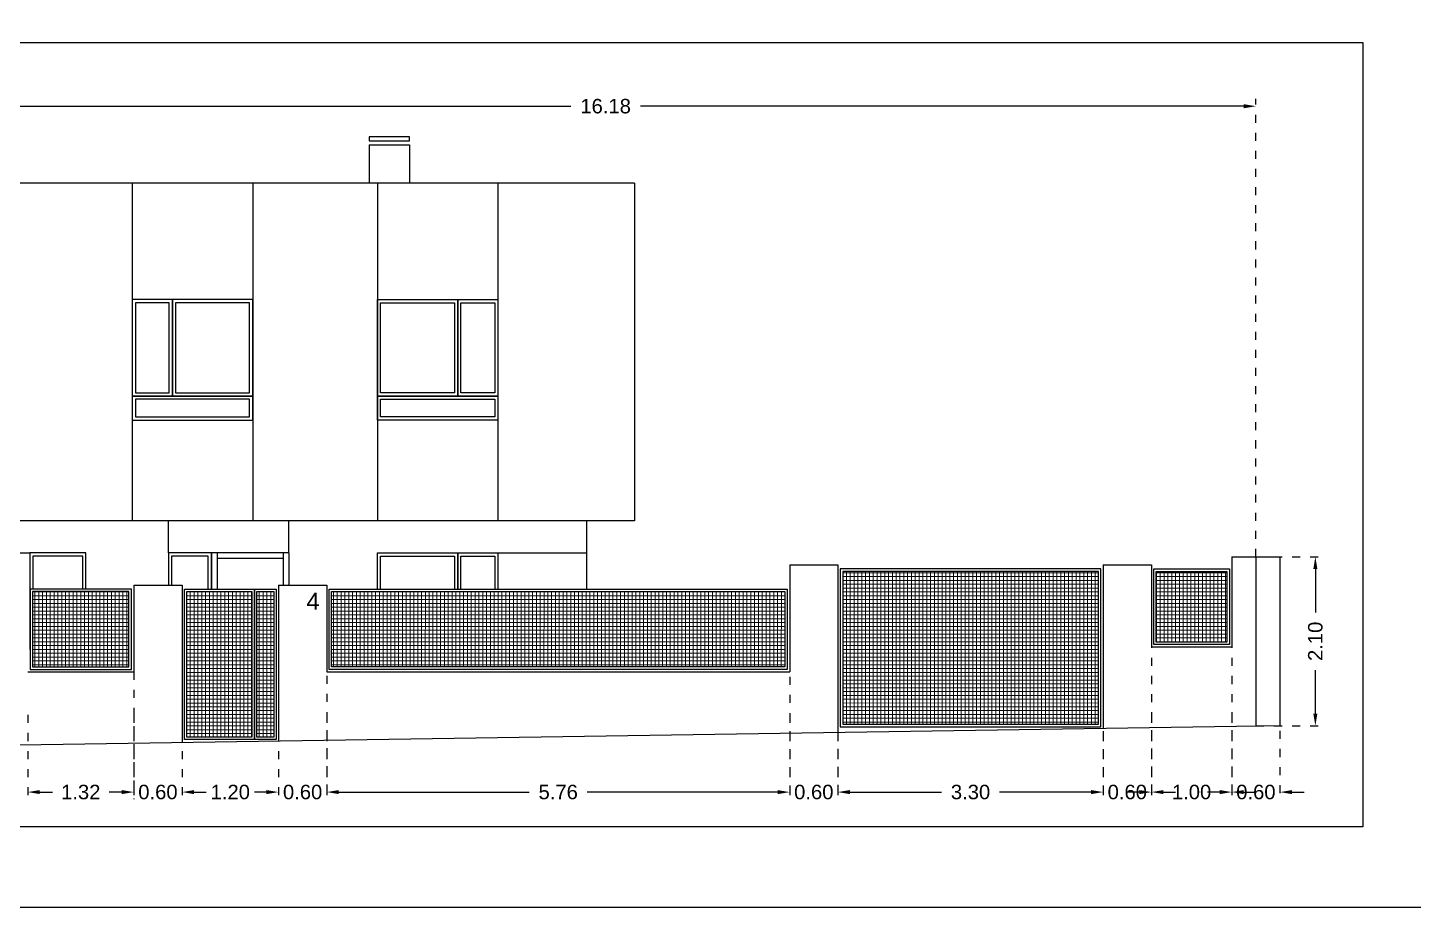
# Model space of a CAD drawing. Header units: millimetres. Extents: x 441061 to 442903, y 4515148 to 4515613.
# Drawn here: x 442355.86 to 442373.1, y 4515512.45 to 4515523.39 of the extents above; entities that cross this region are included whole.
import ezdxf
from ezdxf.enums import TextEntityAlignment as Align

# ---------------------------------------------------------------- set-up
doc = ezdxf.new("R2010")
doc.units = ezdxf.units.MM
doc.linetypes.add('CONTINUA', pattern=[0])
doc.linetypes.add('PUNTOS2', pattern=[0.125, 0, -0.125])
for name, color, linetype in [('01_alzado', 5, 'CONTINUA'), ('01_cotas', 254, 'Continuous'), ('01_ejes', 10, 'Continuous'), ('01_retranqueo', 250, 'Continuous'), ('01_seccion', 7, 'CONTINUA'), ('01_textos', 7, 'Continuous'), ('01_verjas', 254, 'Continuous')]:
    doc.layers.add(name, color=color, linetype=linetype)
doc.layers.add('01_cartela', color=6, linetype='Continuous', plot=False)
doc.layers.add('01_muebles_B', color=254, linetype='Continuous', lineweight=5)
doc.styles.add('Estilo1', font='swissel.ttf')
doc.styles.add('ROMANS', font='romans')
doc.dimstyles.new('DECIMAL-50', dxfattribs={"dimtxt": 0.08, "dimasz": 0.15, "dimexe": 0.09, "dimexo": 0, "dimgap": 0.09, "dimtad": 0, "dimzin": 0, "dimdsep": 46, "dimtxsty": 'ROMANS', "dimcen": 0.09, "dimclrt": 6, "dimadec": 0, "dimazin": 0, "dimtfac": 1.38, "dimtix": 1, "dimtofl": 0, "dimtmove": 2, "dimatfit": 3, "dimldrblk": 'OBLIQUE', "dimfxl": 1, "dimtolj": 1, "dimtzin": 0, "dimarcsym": 0})
pattern_1 = [(90, (247.91147, -9e-10), (-0.047625, 1e-17), []), (180, (247.91147, -9e-10), (-1e-17, -0.047625), [])]
pattern_2 = [(90, (175.445375, 0), (-0.047625, 1e-17), []), (180, (175.445375, 0), (-1e-17, -0.047625), [])]

# ---------------------------------------------------------------- blocks, each defined once
blk = doc.blocks.new('*D411')
at = {"layer": '01_cotas', "color": 0, "linetype": 'PUNTOS2', "lineweight": -2, "transparency": 16777216}
for p, q in [((442357.18, 4515515.376), (442357.18, 4515513.79)), ((442355.86, 4515514.84), (442355.86, 4515513.79))]:
    blk.add_line(p, q, dxfattribs=at)
at = {"layer": '01_cotas', "color": 0, "lineweight": -2, "transparency": 16777216}
for p, q in [((442356.01, 4515513.88), (442356.168, 4515513.88)), ((442357.03, 4515513.88), (442356.872, 4515513.88))]:
    blk.add_line(p, q, dxfattribs=at)
at = {"layer": '01_cotas', "color": 0, "transparency": 16777216}
for points in [[(442356.01, 4515513.905), (442356.01, 4515513.855), (442355.86, 4515513.88)], [(442357.03, 4515513.905), (442357.03, 4515513.855), (442357.18, 4515513.88)]]:
    blk.add_solid(points, dxfattribs=at)
at = {"layer": '01_cotas', "color": 7, "transparency": 16777216, "insert": (442356.52, 4515513.88), "char_height": 0.18, "attachment_point": 5, "style": 'Estilo1'}
blk.add_mtext('\\A1;1.32', dxfattribs=at)
blk = doc.blocks.new('*D412')
at = {"layer": '01_cotas', "color": 0, "linetype": 'PUNTOS2', "lineweight": -2, "transparency": 16777216}
for p, q in [((442357.18, 4515514.84), (442357.18, 4515513.79)), ((442357.78, 4515514.84), (442357.78, 4515513.79))]:
    blk.add_line(p, q, dxfattribs=at)
at = {"layer": '01_cotas', "color": 0, "lineweight": -2, "transparency": 16777216}
for p, q in [((442357.03, 4515513.88), (442356.88, 4515513.88)), ((442357.93, 4515513.88), (442358.08, 4515513.88))]:
    blk.add_line(p, q, dxfattribs=at)
at = {"layer": '01_cotas', "color": 0, "transparency": 16777216}
for points in [[(442357.03, 4515513.905), (442357.03, 4515513.855), (442357.18, 4515513.88)], [(442357.93, 4515513.905), (442357.93, 4515513.855), (442357.78, 4515513.88)]]:
    blk.add_solid(points, dxfattribs=at)
at = {"layer": '01_cotas', "color": 7, "transparency": 16777216, "insert": (442357.48, 4515513.88), "char_height": 0.18, "attachment_point": 5, "style": 'Estilo1'}
blk.add_mtext('\\A1;0.60', dxfattribs=at)
blk = doc.blocks.new('*D413')
at = {"layer": '01_cotas', "color": 0, "linetype": 'PUNTOS2', "lineweight": -2, "transparency": 16777216}
for p, q in [((442357.78, 4515514.84), (442357.78, 4515513.79)), ((442358.98, 4515514.84), (442358.98, 4515513.79))]:
    blk.add_line(p, q, dxfattribs=at)
at = {"layer": '01_cotas', "color": 0, "lineweight": -2, "transparency": 16777216}
for p, q in [((442357.93, 4515513.88), (442358.027, 4515513.88)), ((442358.83, 4515513.88), (442358.733, 4515513.88))]:
    blk.add_line(p, q, dxfattribs=at)
at = {"layer": '01_cotas', "color": 0, "transparency": 16777216}
for points in [[(442357.93, 4515513.905), (442357.93, 4515513.855), (442357.78, 4515513.88)], [(442358.83, 4515513.905), (442358.83, 4515513.855), (442358.98, 4515513.88)]]:
    blk.add_solid(points, dxfattribs=at)
at = {"layer": '01_cotas', "color": 7, "transparency": 16777216, "insert": (442358.38, 4515513.88), "char_height": 0.18, "attachment_point": 5, "style": 'Estilo1'}
blk.add_mtext('\\A1;1.20', dxfattribs=at)
blk = doc.blocks.new('*D414')
at = {"layer": '01_cotas', "color": 0, "linetype": 'PUNTOS2', "lineweight": -2, "transparency": 16777216}
for p, q in [((442359.58, 4515515.551), (442359.58, 4515513.79)), ((442358.98, 4515514.84), (442358.98, 4515513.79))]:
    blk.add_line(p, q, dxfattribs=at)
at = {"layer": '01_cotas', "color": 0, "lineweight": -2, "transparency": 16777216}
for p, q in [((442358.83, 4515513.88), (442358.68, 4515513.88)), ((442359.73, 4515513.88), (442359.88, 4515513.88))]:
    blk.add_line(p, q, dxfattribs=at)
at = {"layer": '01_cotas', "color": 0, "transparency": 16777216}
for points in [[(442358.83, 4515513.905), (442358.83, 4515513.855), (442358.98, 4515513.88)], [(442359.73, 4515513.905), (442359.73, 4515513.855), (442359.58, 4515513.88)]]:
    blk.add_solid(points, dxfattribs=at)
at = {"layer": '01_cotas', "color": 7, "transparency": 16777216, "insert": (442359.28, 4515513.88), "char_height": 0.18, "attachment_point": 5, "style": 'Estilo1'}
blk.add_mtext('\\A1;0.60', dxfattribs=at)
blk = doc.blocks.new('*D415')
at = {"layer": '01_cotas', "color": 0, "linetype": 'PUNTOS2', "lineweight": -2, "transparency": 16777216}
for p, q in [((442365.34, 4515515.538), (442365.34, 4515513.79)), ((442359.58, 4515514.84), (442359.58, 4515513.79))]:
    blk.add_line(p, q, dxfattribs=at)
at = {"layer": '01_cotas', "color": 0, "lineweight": -2, "transparency": 16777216}
for p, q in [((442359.73, 4515513.88), (442362.099, 4515513.88)), ((442365.19, 4515513.88), (442362.821, 4515513.88))]:
    blk.add_line(p, q, dxfattribs=at)
at = {"layer": '01_cotas', "color": 0, "transparency": 16777216}
for points in [[(442359.73, 4515513.905), (442359.73, 4515513.855), (442359.58, 4515513.88)], [(442365.19, 4515513.905), (442365.19, 4515513.855), (442365.34, 4515513.88)]]:
    blk.add_solid(points, dxfattribs=at)
at = {"layer": '01_cotas', "color": 7, "transparency": 16777216, "insert": (442362.46, 4515513.88), "char_height": 0.18, "attachment_point": 5, "style": 'Estilo1'}
blk.add_mtext('\\A1;5.76', dxfattribs=at)
blk = doc.blocks.new('*D416')
at = {"layer": '01_cotas', "color": 0, "linetype": 'PUNTOS2', "lineweight": -2, "transparency": 16777216}
for p, q in [((442365.34, 4515514.84), (442365.34, 4515513.79)), ((442365.94, 4515514.869), (442365.94, 4515513.79))]:
    blk.add_line(p, q, dxfattribs=at)
at = {"layer": '01_cotas', "color": 0, "lineweight": -2, "transparency": 16777216}
for p, q in [((442365.19, 4515513.88), (442365.04, 4515513.88)), ((442366.09, 4515513.88), (442366.24, 4515513.88))]:
    blk.add_line(p, q, dxfattribs=at)
at = {"layer": '01_cotas', "color": 0, "transparency": 16777216}
for points in [[(442365.19, 4515513.905), (442365.19, 4515513.855), (442365.34, 4515513.88)], [(442366.09, 4515513.905), (442366.09, 4515513.855), (442365.94, 4515513.88)]]:
    blk.add_solid(points, dxfattribs=at)
at = {"layer": '01_cotas', "color": 7, "transparency": 16777216, "insert": (442365.64, 4515513.88), "char_height": 0.18, "attachment_point": 5, "style": 'Estilo1'}
blk.add_mtext('\\A1;0.60', dxfattribs=at)
blk = doc.blocks.new('*D417')
at = {"layer": '01_cotas', "color": 0, "linetype": 'PUNTOS2', "lineweight": -2, "transparency": 16777216}
for p, q in [((442365.94, 4515514.84), (442365.94, 4515513.79)), ((442369.24, 4515514.863), (442369.24, 4515513.79))]:
    blk.add_line(p, q, dxfattribs=at)
at = {"layer": '01_cotas', "color": 0, "lineweight": -2, "transparency": 16777216}
for p, q in [((442366.09, 4515513.88), (442367.23, 4515513.88)), ((442369.09, 4515513.88), (442367.95, 4515513.88))]:
    blk.add_line(p, q, dxfattribs=at)
at = {"layer": '01_cotas', "color": 0, "transparency": 16777216}
for points in [[(442366.09, 4515513.905), (442366.09, 4515513.855), (442365.94, 4515513.88)], [(442369.09, 4515513.905), (442369.09, 4515513.855), (442369.24, 4515513.88)]]:
    blk.add_solid(points, dxfattribs=at)
at = {"layer": '01_cotas', "color": 7, "transparency": 16777216, "insert": (442367.59, 4515513.88), "char_height": 0.18, "attachment_point": 5, "style": 'Estilo1'}
blk.add_mtext('\\A1;3.30', dxfattribs=at)
blk = doc.blocks.new('*D418')
at = {"layer": '01_cotas', "color": 0, "linetype": 'PUNTOS2', "lineweight": -2, "transparency": 16777216}
for p, q in [((442369.84, 4515515.774), (442369.84, 4515513.79)), ((442369.24, 4515514.84), (442369.24, 4515513.79))]:
    blk.add_line(p, q, dxfattribs=at)
at = {"layer": '01_cotas', "color": 0, "lineweight": -2, "transparency": 16777216}
for p, q in [((442369.09, 4515513.88), (442368.94, 4515513.88)), ((442369.99, 4515513.88), (442370.14, 4515513.88))]:
    blk.add_line(p, q, dxfattribs=at)
at = {"layer": '01_cotas', "color": 0, "transparency": 16777216}
for points in [[(442369.09, 4515513.905), (442369.09, 4515513.855), (442369.24, 4515513.88)], [(442369.99, 4515513.905), (442369.99, 4515513.855), (442369.84, 4515513.88)]]:
    blk.add_solid(points, dxfattribs=at)
at = {"layer": '01_cotas', "color": 7, "transparency": 16777216, "insert": (442369.54, 4515513.88), "char_height": 0.18, "attachment_point": 5, "style": 'Estilo1'}
blk.add_mtext('\\A1;0.60', dxfattribs=at)
blk = doc.blocks.new('*D419')
at = {"layer": '01_cotas', "color": 0, "linetype": 'PUNTOS2', "lineweight": -2, "transparency": 16777216}
for p, q in [((442370.84, 4515515.774), (442370.84, 4515513.79)), ((442369.84, 4515514.84), (442369.84, 4515513.79))]:
    blk.add_line(p, q, dxfattribs=at)
at = {"layer": '01_cotas', "color": 0, "lineweight": -2, "transparency": 16777216}
for p, q in [((442369.69, 4515513.88), (442369.54, 4515513.88)), ((442370.99, 4515513.88), (442371.14, 4515513.88))]:
    blk.add_line(p, q, dxfattribs=at)
at = {"layer": '01_cotas', "color": 0, "transparency": 16777216}
for points in [[(442369.69, 4515513.905), (442369.69, 4515513.855), (442369.84, 4515513.88)], [(442370.99, 4515513.905), (442370.99, 4515513.855), (442370.84, 4515513.88)]]:
    blk.add_solid(points, dxfattribs=at)
at = {"layer": '01_cotas', "color": 7, "transparency": 16777216, "insert": (442370.34, 4515513.88), "char_height": 0.18, "attachment_point": 5, "style": 'Estilo1'}
blk.add_mtext('\\A1;1.00', dxfattribs=at)
blk = doc.blocks.new('*D420')
at = {"layer": '01_cotas', "color": 0, "linetype": 'PUNTOS2', "lineweight": -2, "transparency": 16777216}
for p, q in [((442370.84, 4515514.84), (442370.84, 4515513.79)), ((442371.44, 4515514.866), (442371.44, 4515513.79))]:
    blk.add_line(p, q, dxfattribs=at)
at = {"layer": '01_cotas', "color": 0, "lineweight": -2, "transparency": 16777216}
for p, q in [((442370.69, 4515513.88), (442370.54, 4515513.88)), ((442371.59, 4515513.88), (442371.74, 4515513.88))]:
    blk.add_line(p, q, dxfattribs=at)
at = {"layer": '01_cotas', "color": 0, "transparency": 16777216}
for points in [[(442370.69, 4515513.905), (442370.69, 4515513.855), (442370.84, 4515513.88)], [(442371.59, 4515513.905), (442371.59, 4515513.855), (442371.44, 4515513.88)]]:
    blk.add_solid(points, dxfattribs=at)
at = {"layer": '01_cotas', "color": 7, "transparency": 16777216, "insert": (442371.14, 4515513.88), "char_height": 0.18, "attachment_point": 5, "style": 'Estilo1'}
blk.add_mtext('\\A1;0.60', dxfattribs=at)
blk = doc.blocks.new('*D533')
at = {"layer": '01_cotas', "color": 0, "linetype": 'PUNTOS2', "lineweight": -2, "transparency": 16777216}
for p, q in [((442354.96, 4515516.455), (442354.96, 4515522.5)), ((442371.14, 4515516.805), (442371.14, 4515522.5))]:
    blk.add_line(p, q, dxfattribs=at)
at = {"layer": '01_cotas', "color": 0, "lineweight": -2, "transparency": 16777216}
for p, q in [((442355.11, 4515522.41), (442362.616, 4515522.41)), ((442370.99, 4515522.41), (442363.484, 4515522.41))]:
    blk.add_line(p, q, dxfattribs=at)
at = {"layer": '01_cotas', "color": 0, "transparency": 16777216}
for points in [[(442355.11, 4515522.435), (442355.11, 4515522.385), (442354.96, 4515522.41)], [(442370.99, 4515522.435), (442370.99, 4515522.385), (442371.14, 4515522.41)]]:
    blk.add_solid(points, dxfattribs=at)
at = {"layer": '01_cotas', "color": 7, "transparency": 16777216, "insert": (442363.05, 4515522.41), "char_height": 0.18, "attachment_point": 5, "style": 'Estilo1'}
blk.add_mtext('\\A1;16.18', dxfattribs=at)
blk = doc.blocks.new('*D538')
at = {"layer": '01_cotas', "color": 0, "linetype": 'PUNTOS2', "lineweight": -2, "transparency": 16777216}
for p, q in [((442371.14, 4515516.805), (442371.97, 4515516.805)), ((442371.14, 4515514.705), (442371.97, 4515514.705))]:
    blk.add_line(p, q, dxfattribs=at)
at = {"layer": '01_cotas', "color": 0, "lineweight": -2, "transparency": 16777216}
for p, q in [((442371.88, 4515516.655), (442371.88, 4515516.115)), ((442371.88, 4515514.855), (442371.88, 4515515.395))]:
    blk.add_line(p, q, dxfattribs=at)
at = {"layer": '01_cotas', "color": 0, "transparency": 16777216}
for points in [[(442371.855, 4515516.655), (442371.905, 4515516.655), (442371.88, 4515516.805)], [(442371.855, 4515514.855), (442371.905, 4515514.855), (442371.88, 4515514.705)]]:
    blk.add_solid(points, dxfattribs=at)
at = {"layer": '01_cotas', "color": 7, "transparency": 16777216, "insert": (442371.88, 4515515.755), "char_height": 0.18, "attachment_point": 5, "rotation": 90, "style": 'Estilo1'}
blk.add_mtext('\\A1;2.10', dxfattribs=at)

msp = doc.modelspace()

# ---------------------------------------------------------------- hatches: boundary and pattern name
at = {"layer": '01_muebles_B'}
h = msp.add_hatch(dxfattribs=at)
h.set_pattern_fill('ANSI37', color=256, scale=0.015, angle=45)
h.set_pattern_definition(pattern_2)
h.paths.add_polyline_path([(442366, 4515514.723), (442369.18, 4515514.723), (442369.18, 4515516.625), (442366, 4515516.625)])
h = msp.add_hatch(dxfattribs=at)
h.set_pattern_fill('ANSI37', color=256, scale=0.015, angle=45)
h.set_pattern_definition(pattern_2)
h.paths.add_polyline_path([(442369.9, 4515516.625), (442370.78, 4515516.625), (442370.78, 4515515.745), (442369.9, 4515515.745)])
h = msp.add_hatch(dxfattribs=at)
h.set_pattern_fill('ANSI37', color=256, scale=0.015, angle=45)
h.set_pattern_definition(pattern_2)
h.paths.add_polyline_path([(442357.12, 4515516.375), (442355.92, 4515516.375), (442355.92, 4515515.436), (442357.12, 4515515.436)])
h = msp.add_hatch(dxfattribs=at)
h.set_pattern_fill('ANSI37', color=256, scale=0.015, angle=45)
h.set_pattern_definition(pattern_1)
h.paths.add_polyline_path([(442357.84, 4515516.375), (442358.65, 4515516.375), (442358.65, 4515514.564), (442357.84, 4515514.564)])
h = msp.add_hatch(dxfattribs=at)
h.set_pattern_fill('ANSI37', color=256, scale=0.015, angle=45)
h.set_pattern_definition(pattern_1)
h.paths.add_polyline_path([(442358.92, 4515514.564), (442358.71, 4515514.564), (442358.71, 4515516.375), (442358.92, 4515516.375)])
h = msp.add_hatch(dxfattribs=at)
h.set_pattern_fill('ANSI37', color=256, scale=0.015, angle=45)
h.set_pattern_definition(pattern_2)
h.paths.add_polyline_path([(442359.64, 4515516.375), (442365.28, 4515516.375), (442365.28, 4515515.436), (442359.64, 4515515.436)])

# ---------------------------------------------------------------- linework, layer by layer
at = {"layer": '01_alzado'}
for p, q in [((442360.11, 4515521.931, 0), (442360.61, 4515521.931, 0)), ((442360.11, 4515521.931, 0), (442360.11, 4515521.455, 0)), ((442360.61, 4515521.931, 0), (442360.61, 4515521.455, 0)), ((442363.41, 4515521.455, 0), (442354.96, 4515521.455, 0)), ((442357.16, 4515521.455, 0), (442357.16, 4515517.255, 0)), ((442358.66, 4515521.455, 0), (442358.66, 4515517.255, 0)), ((442360.21, 4515521.455, 0), (442360.21, 4515517.255, 0)), ((442361.71, 4515521.455, 0), (442361.71, 4515517.255, 0)), ((442363.41, 4515521.455, 0), (442363.41, 4515517.255, 0)), ((442363.41, 4515517.255, 0), (442346.51, 4515517.255, 0)), ((442357.61, 4515516.855, 0), (442357.61, 4515517.255, 0)), ((442359.11, 4515516.855, 0), (442359.11, 4515517.255, 0)), ((442362.81, 4515517.255, 0), (442362.81, 4515516.405, 0)), ((442354.035, 4515516.855, 0), (442355.885, 4515516.855, 0)), ((442357.61, 4515516.855, 0), (442357.61, 4515516.455, 0)), ((442359.11, 4515516.855, 0), (442357.61, 4515516.855, 0)), ((442358.145, 4515516.855, 0), (442358.145, 4515516.405, 0)), ((442359.04, 4515516.855, 0), (442358.215, 4515516.855, 0)), ((442358.215, 4515516.855, 0), (442358.215, 4515516.405, 0)), ((442359.04, 4515516.785, 0), (442358.215, 4515516.785, 0)), ((442359.04, 4515516.855, 0), (442359.04, 4515516.455, 0)), ((442359.11, 4515516.855, 0), (442359.11, 4515516.455, 0)), ((442361.71, 4515516.855, 0), (442362.81, 4515516.855, 0))]:
    msp.add_line(p, q, dxfattribs=at)
at = {"layer": '01_alzado', "elevation": 0}
for points in [[(442335.704, 4515523.204), (442372.471, 4515523.204), (442372.471, 4515513.447), (442335.704, 4515513.447)], [(442360.61, 4515522.029), (442360.11, 4515522.029), (442360.11, 4515521.98), (442360.61, 4515521.98)]]:
    msp.add_lwpolyline(points, close=True, dxfattribs=at)
at = {"layer": '01_alzado', "color": 5, "elevation": 0}
for points in [[(442357.66, 4515520.005), (442357.16, 4515520.005), (442357.16, 4515518.805), (442357.66, 4515518.805)], [(442358.66, 4515520.005), (442357.66, 4515520.005), (442357.66, 4515518.805), (442358.66, 4515518.805)], [(442360.21, 4515520.005), (442361.21, 4515520.005), (442361.21, 4515518.805), (442360.21, 4515518.805)], [(442361.21, 4515520.005), (442361.71, 4515520.005), (442361.71, 4515518.805), (442361.21, 4515518.805)], [(442358.66, 4515518.805), (442357.16, 4515518.805), (442357.16, 4515518.505), (442358.66, 4515518.505)], [(442360.21, 4515518.805), (442361.71, 4515518.805), (442361.71, 4515518.505), (442360.21, 4515518.505)]]:
    msp.add_lwpolyline(points, close=True, dxfattribs=at)
at = {"layer": '01_alzado', "color": 254, "elevation": 0}
for points in [[(442357.62, 4515519.965), (442357.2, 4515519.965), (442357.2, 4515518.845), (442357.62, 4515518.845)], [(442358.62, 4515519.965), (442357.7, 4515519.965), (442357.7, 4515518.845), (442358.62, 4515518.845)], [(442360.25, 4515519.965), (442361.17, 4515519.965), (442361.17, 4515518.845), (442360.25, 4515518.845)], [(442361.25, 4515519.965), (442361.67, 4515519.965), (442361.67, 4515518.845), (442361.25, 4515518.845)], [(442358.62, 4515518.765), (442357.2, 4515518.765), (442357.2, 4515518.545), (442358.62, 4515518.545)], [(442360.25, 4515518.765), (442361.67, 4515518.765), (442361.67, 4515518.545), (442360.25, 4515518.545)]]:
    msp.add_lwpolyline(points, close=True, dxfattribs=at)
at = {"layer": '01_alzado', "color": 5, "elevation": 0}
for points in [[(442356.585, 4515516.405), (442356.585, 4515516.855), (442355.885, 4515516.855), (442355.885, 4515515.655), (442355.89, 4515515.655)], [(442360.21, 4515516.405), (442360.21, 4515516.855), (442361.21, 4515516.855), (442361.21, 4515516.405)], [(442361.21, 4515516.405), (442361.21, 4515516.855), (442361.71, 4515516.855), (442361.71, 4515516.405)]]:
    msp.add_lwpolyline(points, dxfattribs=at)
at = {"layer": '01_alzado', "color": 254, "elevation": 0}
for points in [[(442356.545, 4515516.405), (442356.545, 4515516.815), (442355.925, 4515516.815), (442355.925, 4515516.405)], [(442358.105, 4515516.405), (442358.105, 4515516.815), (442357.65, 4515516.815), (442357.65, 4515516.455)], [(442360.25, 4515516.405), (442360.25, 4515516.815), (442361.17, 4515516.815), (442361.17, 4515516.405)], [(442361.25, 4515516.405), (442361.25, 4515516.815), (442361.67, 4515516.815), (442361.67, 4515516.405)]]:
    msp.add_lwpolyline(points, dxfattribs=at)
at = {"layer": '01_alzado', "elevation": 0}
msp.add_lwpolyline([(442358.145, 4515516.405), (442358.145, 4515516.855), (442357.61, 4515516.855), (442357.61, 4515516.455)], dxfattribs=at)
at = {"layer": '01_cartela', "color": 3, "elevation": 0}
msp.add_lwpolyline([(442334.704, 4515555.517), (442334.704, 4515512.447), (442395.98, 4515512.447), (442395.98, 4515555.517)], close=True, dxfattribs=at)
at = {"layer": '01_ejes', "color": 10, "ltscale": 0.25}
msp.add_line((442371.14, 4515516.805, 0), (442371.14, 4515514.705, 0), dxfattribs=at)
at = {"layer": '01_retranqueo', "color": 170}
msp.add_line((442354.96, 4515514.455, 0), (442371.44, 4515514.71, 0), dxfattribs=at)
at = {"layer": '01_seccion'}
for p, q in [((442370.84, 4515516.805, 0), (442370.84, 4515515.685, 0)), ((442370.84, 4515516.805, 0), (442371.44, 4515516.805, 0)), ((442371.44, 4515516.805, 0), (442371.44, 4515514.71, 0)), ((442365.34, 4515516.705, 0), (442365.34, 4515515.376, 0)), ((442365.34, 4515516.705, 0), (442365.94, 4515516.705, 0)), ((442365.94, 4515516.705, 0), (442365.94, 4515514.625, 0)), ((442369.24, 4515516.705, 0), (442369.24, 4515514.676, 0)), ((442369.24, 4515516.705, 0), (442369.84, 4515516.705, 0)), ((442369.84, 4515516.705, 0), (442369.84, 4515515.685, 0)), ((442357.18, 4515516.455, 0), (442357.18, 4515515.376, 0)), ((442357.18, 4515516.455, 0), (442357.78, 4515516.455, 0)), ((442357.78, 4515516.455, 0), (442357.78, 4515514.499, 0)), ((442358.98, 4515516.455, 0), (442358.98, 4515514.517, 0)), ((442358.98, 4515516.455, 0), (442359.58, 4515516.455, 0)), ((442359.58, 4515516.455, 0), (442359.58, 4515515.376, 0)), ((442369.84, 4515515.685, 0), (442370.84, 4515515.685, 0)), ((442355.86, 4515515.376, 0), (442357.18, 4515515.376, 0)), ((442359.58, 4515515.376, 0), (442365.34, 4515515.376, 0))]:
    msp.add_line(p, q, dxfattribs=at)
at = {"layer": '01_verjas'}
for points, elevation in [([(442365.97, 4515514.693), (442369.21, 4515514.693), (442369.21, 4515516.655), (442365.97, 4515516.655)], 1676.821), ([(442366, 4515514.723), (442369.18, 4515514.723), (442369.18, 4515516.625), (442366, 4515516.625)], 1676.821), ([(442369.87, 4515516.655), (442370.81, 4515516.655), (442370.81, 4515515.715), (442369.87, 4515515.715)], 0), ([(442369.9, 4515516.625), (442370.78, 4515516.625), (442370.78, 4515515.745), (442369.9, 4515515.745)], 0), ([(442357.15, 4515516.405), (442355.89, 4515516.405), (442355.89, 4515515.406), (442357.15, 4515515.406)], 0), ([(442357.12, 4515516.375), (442355.92, 4515516.375), (442355.92, 4515515.436), (442357.12, 4515515.436)], 0), ([(442357.81, 4515516.405), (442358.68, 4515516.405), (442358.68, 4515514.534), (442357.81, 4515514.534)], 839.271), ([(442357.84, 4515516.375), (442358.65, 4515516.375), (442358.65, 4515514.564), (442357.84, 4515514.564)], 839.271), ([(442358.95, 4515514.534), (442358.68, 4515514.534), (442358.68, 4515516.405), (442358.95, 4515516.405)], 839.271), ([(442358.92, 4515514.564), (442358.71, 4515514.564), (442358.71, 4515516.375), (442358.92, 4515516.375)], 839.271), ([(442359.61, 4515516.405), (442365.31, 4515516.405), (442365.31, 4515515.406), (442359.61, 4515515.406)], 0), ([(442359.64, 4515516.375), (442365.28, 4515516.375), (442365.28, 4515515.436), (442359.64, 4515515.436)], 0)]:
    msp.add_lwpolyline(points, close=True, dxfattribs=dict(at, elevation=elevation))

# ---------------------------------------------------------------- texts
at = {"layer": '01_textos', "color": 7, "style": 'Estilo1'}
msp.add_text('4', height=0.212, dxfattribs=at).set_placement((442359.41, 4515516.147, 0), align=Align.CENTER)

# ---------------------------------------------------------------- dimensions: what is measured, and where the dimension line sits
at = {"layer": '01_cotas', "color": 251}
for base, p1, p2, picture, middle in [((442371.14, 4515522.41), (442354.96, 4515516.455), (442371.14, 4515516.805, 0), '*D533', (442363.05, 4515522.41)), ((442369.84, 4515513.88), (442369.24, 4515514.84), (442369.84, 4515515.774, 0), '*D418', (442369.54, 4515513.88)), ((442370.84, 4515513.88), (442369.84, 4515514.84), (442370.84, 4515515.774, 0), '*D419', (442370.34, 4515513.88)), ((442359.58, 4515513.88), (442358.98, 4515514.84), (442359.58, 4515515.551, 0), '*D414', (442359.28, 4515513.88)), ((442365.34, 4515513.88), (442359.58, 4515514.84), (442365.34, 4515515.538, 0), '*D415', (442362.46, 4515513.88)), ((442357.18, 4515513.88), (442355.86, 4515514.84), (442357.18, 4515515.376, 0), '*D411', (442356.52, 4515513.88)), ((442357.78, 4515513.88), (442357.18, 4515514.84), (442357.78, 4515514.84, 0), '*D412', (442357.48, 4515513.88)), ((442358.98, 4515513.88), (442357.78, 4515514.84), (442358.98, 4515514.84, 0), '*D413', (442358.38, 4515513.88)), ((442365.94, 4515513.88), (442365.34, 4515514.84), (442365.94, 4515514.869, 0), '*D416', (442365.64, 4515513.88)), ((442369.24, 4515513.88), (442365.94, 4515514.84), (442369.24, 4515514.863, 0), '*D417', (442367.59, 4515513.88)), ((442371.44, 4515513.88), (442370.84, 4515514.84), (442371.44, 4515514.866, 0), '*D420', (442371.14, 4515513.88))]:
    dim = msp.add_linear_dim(base=base, p1=p1, p2=p2, dimstyle='DECIMAL-50', override={"dimtxt": 0.18, "dimtxsty": 'Estilo1', "dimsah": 1, "dimclrt": 7, "dimfxl": 0.09, "dimarcsym": 2}, dxfattribs=at)
    dim.commit()
    dim.dimension.update_dxf_attribs({"geometry": picture, "text_midpoint": middle})
dim = msp.add_linear_dim(base=(442371.88, 4515514.705), p1=(442371.14, 4515516.805, 0), p2=(442371.14, 4515514.705, 0), angle=90, dimstyle='DECIMAL-50', override={"dimtxt": 0.18, "dimtxsty": 'Estilo1', "dimsah": 1, "dimclrt": 7, "dimfxl": 0.09, "dimarcsym": 2}, dxfattribs=at)
dim.commit()
dim.dimension.update_dxf_attribs({"geometry": '*D538', "text_midpoint": (442371.88, 4515515.755)})

doc.saveas('drawing.dxf')
